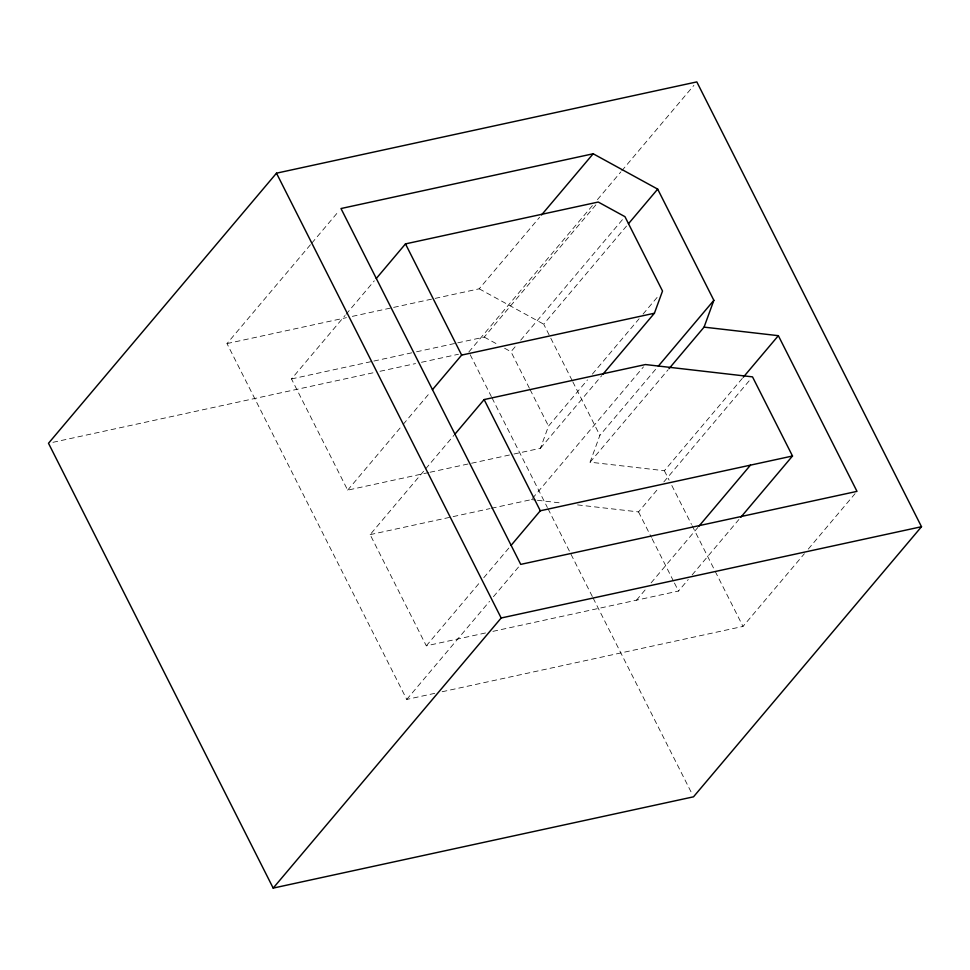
<?xml version="1.0" encoding="UTF-8"?>
<svg xmlns="http://www.w3.org/2000/svg" width="970" height="970" viewBox="0 0 970 970"><rect width="100%" height="100%" fill="white"/><g stroke="black" fill="none" stroke-linecap="round" stroke-linejoin="round"><path stroke-width="0.73" stroke-dasharray="4.85 3.64" d="M513.93 454.033L540.423 448.286L548.523 426.085L587.493 379.913M742.305 378.385L664.365 470.729L590.087 462.181L599.86 435.372L657.345 367.278M434.766 693.344L406.745 699.431L226.992 343.586L310.788 244.319M311.758 243.167L339.039 210.854M428.594 472.572L347.672 490.141L291.497 378.943L345.077 315.456M346.06 314.304L374.311 280.827M393.65 307.393L479.192 288.817L539.599 217.256M347.672 490.141L402.223 425.503M403.205 424.351L430.486 392.025M468.825 352.001L592.561 205.41M597.435 199.638L620.812 171.945M621.794 170.793L693.889 85.372M457.767 342.834L484.248 337.087L596.295 204.343M529.402 388.23L510.972 351.722L515.834 345.95M520.708 340.179L623.007 218.99M572.118 380.446L543.697 324.174L626.511 226.058M485.509 632.973L426.303 645.826L370.14 534.628L424.702 469.989M425.672 468.825L453.924 435.36M592.367 374.141L639.133 318.73M643.025 314.122L658.618 295.644M540.423 448.286L601.8 375.572M491.487 508.268L531.451 499.599L643.486 366.854M426.303 645.826L479.895 582.339M483.787 577.72L509.129 547.711M590.087 462.181L668.027 369.837M406.745 699.431L489.559 601.327M493.451 596.708L519.762 565.546M577.55 504.897L638.527 511.917L658.982 487.68M663.856 481.908L750.574 379.173M636.478 600.188L647.184 587.493M651.088 582.873L697.854 527.474M492.905 631.361L678.503 591.057L688.251 579.514M692.144 574.895L738.91 519.496M442.138 691.743L743.008 626.414L804.385 553.7M808.289 549.081L855.055 493.669M226.992 343.586L346.46 317.651M352.353 316.365L392.171 307.72M291.497 378.943L372.419 361.361M373.899 361.046L415.087 352.098M416.566 351.783L456.288 343.15M52.938 442.32L374.105 372.577M380.022 371.292L415.548 363.58M421.465 362.295L458.47 354.256M430.062 472.244L512.463 454.36M370.14 534.628L490.008 508.595M531.451 499.599L535.913 500.108M537.392 500.277L562.673 503.187M479.192 288.817L543.697 324.174M484.248 337.087L498.24 344.75M504.606 348.242L510.972 351.722M664.365 470.729L669.106 480.126M671.822 485.497L691.489 524.418M692.156 525.752L714.538 570.045M715.205 571.391L743.008 626.414M572.797 381.78L599.86 435.372M638.527 511.917L651.404 537.404M652.082 538.75L673.762 581.673M674.441 583.006L678.503 591.057M530.081 389.576L548.523 426.085M470.195 354.705L491.366 396.621M492.045 397.967L547.371 507.48M548.05 508.838L592.44 596.72M593.119 598.066L692.156 794.115"/><path stroke-width="1.45" d="M602.77 374.408L654.41 313.237L662.522 291.036L624.959 216.674L598.235 202.039L405.484 243.894L376.263 278.523M704.074 327.132L713.859 300.324L657.684 189.126L593.179 153.769L340.991 208.538L520.732 564.382L856.995 491.366L778.352 335.681L704.074 327.132L668.997 368.685M276.486 173.181L48.5 443.278L273.188 888.096L693.514 796.819L921.5 526.722L696.812 81.904L276.486 173.181L501.175 617.999L273.188 888.096M541.539 214.952L593.179 153.769M432.426 389.722L461.659 355.093L654.41 313.237M628.451 223.755L657.684 189.126M454.894 434.208L484.127 399.579L645.438 364.55L752.514 376.869L792.502 456.009L740.862 517.192M658.327 366.126L713.859 300.324M511.069 545.407L540.302 510.778L792.502 456.009M743.287 377.233L778.352 335.681M698.824 526.31L750.465 465.139M501.175 617.999L921.5 526.722M405.484 243.894L461.659 355.093M484.127 399.579L540.302 510.778"/></g></svg>
